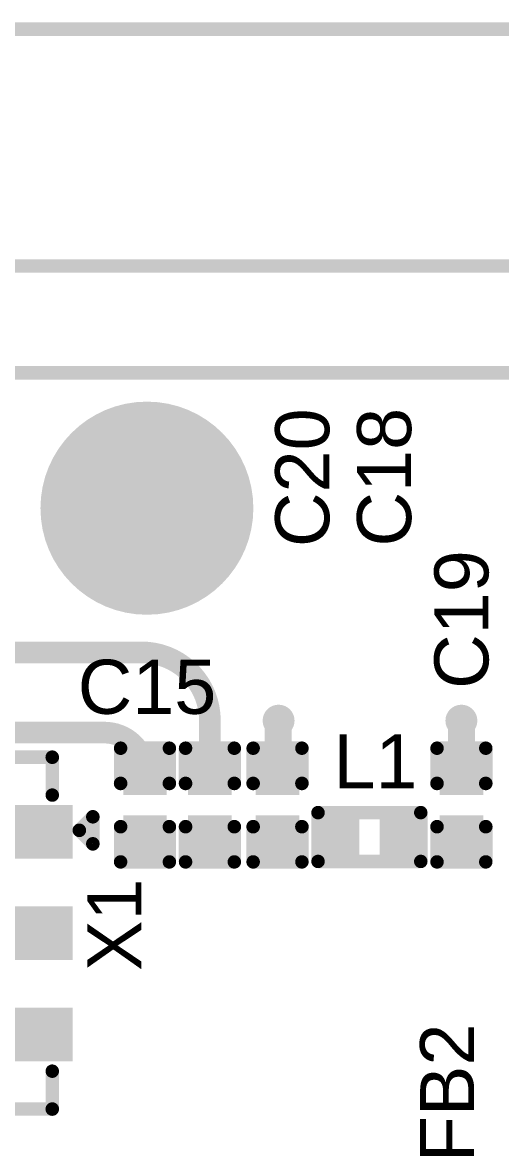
# Model space of a CAD drawing. Header units: inches. Extents: x 28 to 136, y 32 to 73.
# Drawn here: x 50.42 to 54.92, y 62.01 to 72.5 of the extents above; entities that cross this region are included whole.
import ezdxf

# ---------------------------------------------------------------- set-up
doc = ezdxf.new("R2010")
doc.units = ezdxf.units.IN
for name, color, linetype in [('Board Outline', 216, 'Continuous'), ('Bottom Layer', 5, 'Continuous'), ('Bottom Solder', 6, 'Continuous'), ('Pad Holes', 156, 'Continuous'), ('Top Layer', 1, 'Continuous'), ('Top Overlay', 2, 'Continuous'), ('Top Paste', 8, 'Continuous'), ('Top Solder', 216, 'Continuous'), ('Via Holes', 16, 'Continuous')]:
    doc.layers.add(name, color=color, linetype=linetype)
doc.styles.add('Arial', font='', dxfattribs={"height": 0.2})
doc.styles.get('Arial').set_extended_font_data('Arial')

# ---------------------------------------------------------------- blocks, each defined once
blk = doc.blocks.new('SMD3213_3P_4')
at = {"layer": 'Top Layer'}
for points in [[(-1.1, 0.8), (-0.8, 0.8), (-0.8, -0.8), (-1.1, -0.8)], [(-0.15, 0.8), (0.15, 0.8), (0.15, -0.8), (-0.15, -0.8)], [(0.8, 0.8), (1.1, 0.8), (1.1, -0.8), (0.8, -0.8)]]:
    blk.add_hatch(color=1, dxfattribs=at).paths.add_polyline_path(points)
at = {"layer": 'Top Paste'}
for points in [[(-1.1, 0.8), (-0.8, 0.8), (-0.8, -0.8), (-1.1, -0.8)], [(-0.15, 0.8), (0.15, 0.8), (0.15, -0.8), (-0.15, -0.8)], [(0.8, 0.8), (1.1, 0.8), (1.1, -0.8), (0.8, -0.8)]]:
    blk.add_hatch(color=8, dxfattribs=at).paths.add_polyline_path(points)
at = {"layer": 'Top Solder'}
for points in [[(-1.202, 0.902), (-0.698, 0.902), (-0.698, -0.902), (-1.202, -0.902)], [(-0.252, 0.902), (0.252, 0.902), (0.252, -0.902), (-0.252, -0.902)], [(0.698, 0.902), (1.202, 0.902), (1.202, -0.902), (0.698, -0.902)]]:
    blk.add_hatch(color=216, dxfattribs=at).paths.add_polyline_path(points)
at = {"layer": 'Top Overlay', "const_width": 0.127}
for points in [[(-0.965, 0.965), (-1.092, 1.092)], [(-0.838, 1.092), (-1.092, 1.092)], [(-0.965, 0.965), (-0.838, 1.092)], [(-1.651, -0.711), (-1.651, 0.711)], [(-1.295, 0.711), (-1.651, 0.711)], [(1.651, 0.711), (1.295, 0.711)], [(1.651, -0.711), (1.651, 0.711)], [(-1.295, -0.711), (-1.651, -0.711)], [(1.651, -0.711), (1.295, -0.711)]]:
    blk.add_lwpolyline(points, dxfattribs=at)
at = {"layer": 'Top Overlay', "const_width": 0.0635}
for points in [[(-1.124, 1.092, 1), (-1.06, 1.092, 1)], [(-1.124, 1.092, 1), (-1.06, 1.092, 1)], [(-0.87, 1.092, 1), (-0.806, 1.092, 1)], [(-0.87, 1.092, 1), (-0.806, 1.092, 1)], [(-0.997, 0.965, 1), (-0.933, 0.965, 1)], [(-0.997, 0.965, 1), (-0.933, 0.965, 1)], [(-1.683, 0.711, 1), (-1.619, 0.711, 1)], [(-1.683, 0.711, 1), (-1.619, 0.711, 1)], [(-1.327, 0.711, 1), (-1.264, 0.711, 1)], [(1.264, 0.711, 1), (1.327, 0.711, 1)], [(1.619, 0.711, 1), (1.683, 0.711, 1)], [(1.619, 0.711, 1), (1.683, 0.711, 1)], [(-1.683, -0.711, 1), (-1.619, -0.711, 1)], [(-1.683, -0.711, 1), (-1.619, -0.711, 1)], [(-1.327, -0.711, 1), (-1.264, -0.711, 1)], [(1.264, -0.711, 1), (1.327, -0.711, 1)], [(1.619, -0.711, 1), (1.683, -0.711, 1)], [(1.619, -0.711, 1), (1.683, -0.711, 1)]]:
    blk.add_lwpolyline(points, format="xyb", close=True, dxfattribs=at)
blk = doc.blocks.new('IND_0201_41')
at = {"layer": 'Top Layer'}
for points in [[(-0.4, 0.15), (-0.15, 0.15), (-0.15, -0.15), (-0.4, -0.15)], [(0.15, 0.15), (0.4, 0.15), (0.4, -0.15), (0.15, -0.15)]]:
    blk.add_hatch(color=1, dxfattribs=at).paths.add_polyline_path(points)
at = {"layer": 'Top Paste'}
for points in [[(-0.4, 0.15), (-0.15, 0.15), (-0.15, -0.15), (-0.4, -0.15)], [(0.15, 0.15), (0.4, 0.15), (0.4, -0.15), (0.15, -0.15)]]:
    blk.add_hatch(color=8, dxfattribs=at).paths.add_polyline_path(points)
at = {"layer": 'Top Solder'}
for points in [[(-0.455, 0.205), (-0.095, 0.205), (-0.095, -0.205), (-0.455, -0.205)], [(0.095, 0.205), (0.455, 0.205), (0.455, -0.205), (0.095, -0.205)]]:
    blk.add_hatch(color=216, dxfattribs=at).paths.add_polyline_path(points)
at = {"layer": 'Top Overlay', "const_width": 0.127}
for points in [[(-0.483, -0.229), (-0.483, 0.229)], [(-0.483, 0.229), (0.483, 0.229)], [(0.483, -0.229), (0.483, 0.229)], [(-0.483, -0.229), (0.483, -0.229)]]:
    blk.add_lwpolyline(points, dxfattribs=at)
at = {"layer": 'Top Overlay', "const_width": 0.0635}
for points in [[(-0.514, 0.229, 1), (-0.451, 0.229, 1)], [(-0.514, 0.229, 1), (-0.451, 0.229, 1)], [(0.451, 0.229, 1), (0.514, 0.229, 1)], [(0.451, 0.229, 1), (0.514, 0.229, 1)], [(-0.514, -0.229, 1), (-0.451, -0.229, 1)], [(-0.514, -0.229, 1), (-0.451, -0.229, 1)], [(0.451, -0.229, 1), (0.514, -0.229, 1)], [(0.451, -0.229, 1), (0.514, -0.229, 1)]]:
    blk.add_lwpolyline(points, format="xyb", close=True, dxfattribs=at)
blk = doc.blocks.new('CAP_0201_67')
at = {"layer": 'Top Layer'}
for points in [[(-0.45, 0.15), (-0.15, 0.15), (-0.15, -0.15), (-0.45, -0.15)], [(0.15, 0.15), (0.45, 0.15), (0.45, -0.15), (0.15, -0.15)]]:
    blk.add_hatch(color=1, dxfattribs=at).paths.add_polyline_path(points)
at = {"layer": 'Top Paste'}
for points in [[(-0.45, 0.15), (-0.15, 0.15), (-0.15, -0.15), (-0.45, -0.15)], [(0.15, 0.15), (0.45, 0.15), (0.45, -0.15), (0.15, -0.15)]]:
    blk.add_hatch(color=8, dxfattribs=at).paths.add_polyline_path(points)
at = {"layer": 'Top Solder'}
for points in [[(-0.505, 0.205), (-0.095, 0.205), (-0.095, -0.205), (-0.505, -0.205)], [(0.095, 0.205), (0.505, 0.205), (0.505, -0.205), (0.095, -0.205)]]:
    blk.add_hatch(color=216, dxfattribs=at).paths.add_polyline_path(points)
at = {"layer": 'Top Overlay', "const_width": 0.127}
for points in [[(-0.533, -0.229), (-0.533, 0.229)], [(-0.203, 0.229), (-0.533, 0.229)], [(0.533, 0.229), (0.203, 0.229)], [(0.533, -0.229), (0.533, 0.229)], [(-0.203, -0.229), (-0.533, -0.229)], [(0.533, -0.229), (0.203, -0.229)]]:
    blk.add_lwpolyline(points, dxfattribs=at)
at = {"layer": 'Top Overlay', "const_width": 0.0635}
for points in [[(-0.565, 0.229, 1), (-0.502, 0.229, 1)], [(-0.565, 0.229, 1), (-0.502, 0.229, 1)], [(-0.235, 0.229, 1), (-0.171, 0.229, 1)], [(0.171, 0.229, 1), (0.235, 0.229, 1)], [(0.502, 0.229, 1), (0.565, 0.229, 1)], [(0.502, 0.229, 1), (0.565, 0.229, 1)], [(-0.565, -0.229, 1), (-0.502, -0.229, 1)], [(-0.565, -0.229, 1), (-0.502, -0.229, 1)], [(-0.235, -0.229, 1), (-0.171, -0.229, 1)], [(0.171, -0.229, 1), (0.235, -0.229, 1)], [(0.502, -0.229, 1), (0.565, -0.229, 1)], [(0.502, -0.229, 1), (0.565, -0.229, 1)]]:
    blk.add_lwpolyline(points, format="xyb", close=True, dxfattribs=at)
blk = doc.blocks.new('CAP_0201_68')
at = {"layer": 'Top Layer'}
for points in [[(-0.45, 0.15), (-0.15, 0.15), (-0.15, -0.15), (-0.45, -0.15)], [(0.15, 0.15), (0.45, 0.15), (0.45, -0.15), (0.15, -0.15)]]:
    blk.add_hatch(color=1, dxfattribs=at).paths.add_polyline_path(points)
at = {"layer": 'Top Paste'}
for points in [[(-0.45, 0.15), (-0.15, 0.15), (-0.15, -0.15), (-0.45, -0.15)], [(0.15, 0.15), (0.45, 0.15), (0.45, -0.15), (0.15, -0.15)]]:
    blk.add_hatch(color=8, dxfattribs=at).paths.add_polyline_path(points)
at = {"layer": 'Top Solder'}
for points in [[(-0.505, 0.205), (-0.095, 0.205), (-0.095, -0.205), (-0.505, -0.205)], [(0.095, 0.205), (0.505, 0.205), (0.505, -0.205), (0.095, -0.205)]]:
    blk.add_hatch(color=216, dxfattribs=at).paths.add_polyline_path(points)
at = {"layer": 'Top Overlay', "const_width": 0.127}
for points in [[(-0.533, -0.229), (-0.533, 0.229)], [(-0.203, 0.229), (-0.533, 0.229)], [(0.533, 0.229), (0.203, 0.229)], [(0.533, -0.229), (0.533, 0.229)], [(-0.203, -0.229), (-0.533, -0.229)], [(0.533, -0.229), (0.203, -0.229)]]:
    blk.add_lwpolyline(points, dxfattribs=at)
at = {"layer": 'Top Overlay', "const_width": 0.0635}
for points in [[(-0.565, 0.229, 1), (-0.502, 0.229, 1)], [(-0.565, 0.229, 1), (-0.502, 0.229, 1)], [(-0.235, 0.229, 1), (-0.171, 0.229, 1)], [(0.171, 0.229, 1), (0.235, 0.229, 1)], [(0.502, 0.229, 1), (0.565, 0.229, 1)], [(0.502, 0.229, 1), (0.565, 0.229, 1)], [(-0.565, -0.229, 1), (-0.502, -0.229, 1)], [(-0.565, -0.229, 1), (-0.502, -0.229, 1)], [(-0.235, -0.229, 1), (-0.171, -0.229, 1)], [(0.171, -0.229, 1), (0.235, -0.229, 1)], [(0.502, -0.229, 1), (0.565, -0.229, 1)], [(0.502, -0.229, 1), (0.565, -0.229, 1)]]:
    blk.add_lwpolyline(points, format="xyb", close=True, dxfattribs=at)
blk = doc.blocks.new('CAP_0201_69')
at = {"layer": 'Top Layer'}
for points in [[(-0.45, 0.15), (-0.15, 0.15), (-0.15, -0.15), (-0.45, -0.15)], [(0.15, 0.15), (0.45, 0.15), (0.45, -0.15), (0.15, -0.15)]]:
    blk.add_hatch(color=1, dxfattribs=at).paths.add_polyline_path(points)
at = {"layer": 'Top Paste'}
for points in [[(-0.45, 0.15), (-0.15, 0.15), (-0.15, -0.15), (-0.45, -0.15)], [(0.15, 0.15), (0.45, 0.15), (0.45, -0.15), (0.15, -0.15)]]:
    blk.add_hatch(color=8, dxfattribs=at).paths.add_polyline_path(points)
at = {"layer": 'Top Solder'}
for points in [[(-0.505, 0.205), (-0.095, 0.205), (-0.095, -0.205), (-0.505, -0.205)], [(0.095, 0.205), (0.505, 0.205), (0.505, -0.205), (0.095, -0.205)]]:
    blk.add_hatch(color=216, dxfattribs=at).paths.add_polyline_path(points)
at = {"layer": 'Top Overlay', "const_width": 0.127}
for points in [[(-0.533, -0.229), (-0.533, 0.229)], [(-0.203, 0.229), (-0.533, 0.229)], [(0.533, 0.229), (0.203, 0.229)], [(0.533, -0.229), (0.533, 0.229)], [(-0.203, -0.229), (-0.533, -0.229)], [(0.533, -0.229), (0.203, -0.229)]]:
    blk.add_lwpolyline(points, dxfattribs=at)
at = {"layer": 'Top Overlay', "const_width": 0.0635}
for points in [[(-0.565, 0.229, 1), (-0.502, 0.229, 1)], [(-0.565, 0.229, 1), (-0.502, 0.229, 1)], [(-0.235, 0.229, 1), (-0.171, 0.229, 1)], [(0.171, 0.229, 1), (0.235, 0.229, 1)], [(0.502, 0.229, 1), (0.565, 0.229, 1)], [(0.502, 0.229, 1), (0.565, 0.229, 1)], [(-0.565, -0.229, 1), (-0.502, -0.229, 1)], [(-0.565, -0.229, 1), (-0.502, -0.229, 1)], [(-0.235, -0.229, 1), (-0.171, -0.229, 1)], [(0.171, -0.229, 1), (0.235, -0.229, 1)], [(0.502, -0.229, 1), (0.565, -0.229, 1)], [(0.502, -0.229, 1), (0.565, -0.229, 1)]]:
    blk.add_lwpolyline(points, format="xyb", close=True, dxfattribs=at)
blk = doc.blocks.new('CAP_0201_72')
at = {"layer": 'Top Layer'}
for points in [[(-0.45, 0.15), (-0.15, 0.15), (-0.15, -0.15), (-0.45, -0.15)], [(0.15, 0.15), (0.45, 0.15), (0.45, -0.15), (0.15, -0.15)]]:
    blk.add_hatch(color=1, dxfattribs=at).paths.add_polyline_path(points)
at = {"layer": 'Top Paste'}
for points in [[(-0.45, 0.15), (-0.15, 0.15), (-0.15, -0.15), (-0.45, -0.15)], [(0.15, 0.15), (0.45, 0.15), (0.45, -0.15), (0.15, -0.15)]]:
    blk.add_hatch(color=8, dxfattribs=at).paths.add_polyline_path(points)
at = {"layer": 'Top Solder'}
for points in [[(-0.505, 0.205), (-0.095, 0.205), (-0.095, -0.205), (-0.505, -0.205)], [(0.095, 0.205), (0.505, 0.205), (0.505, -0.205), (0.095, -0.205)]]:
    blk.add_hatch(color=216, dxfattribs=at).paths.add_polyline_path(points)
at = {"layer": 'Top Overlay', "const_width": 0.127}
for points in [[(-0.533, -0.229), (-0.533, 0.229)], [(-0.203, 0.229), (-0.533, 0.229)], [(0.533, 0.229), (0.203, 0.229)], [(0.533, -0.229), (0.533, 0.229)], [(-0.203, -0.229), (-0.533, -0.229)], [(0.533, -0.229), (0.203, -0.229)]]:
    blk.add_lwpolyline(points, dxfattribs=at)
at = {"layer": 'Top Overlay', "const_width": 0.0635}
for points in [[(-0.565, 0.229, 1), (-0.502, 0.229, 1)], [(-0.565, 0.229, 1), (-0.502, 0.229, 1)], [(-0.235, 0.229, 1), (-0.171, 0.229, 1)], [(0.171, 0.229, 1), (0.235, 0.229, 1)], [(0.502, 0.229, 1), (0.565, 0.229, 1)], [(0.502, 0.229, 1), (0.565, 0.229, 1)], [(-0.565, -0.229, 1), (-0.502, -0.229, 1)], [(-0.565, -0.229, 1), (-0.502, -0.229, 1)], [(-0.235, -0.229, 1), (-0.171, -0.229, 1)], [(0.171, -0.229, 1), (0.235, -0.229, 1)], [(0.502, -0.229, 1), (0.565, -0.229, 1)], [(0.502, -0.229, 1), (0.565, -0.229, 1)]]:
    blk.add_lwpolyline(points, format="xyb", close=True, dxfattribs=at)

msp = doc.modelspace()

# ---------------------------------------------------------------- hatches: boundary and pattern name
at = {"layer": 'Bottom Layer'}
h = msp.add_hatch(color=5, dxfattribs=at)
edge = h.paths.add_edge_path()
edge.add_arc((52.824, 65.951), 0.15, 0, 360)
h = msp.add_hatch(color=5, dxfattribs=at)
edge = h.paths.add_edge_path()
edge.add_arc((54.541, 65.951), 0.15, 0, 360)
at = {"layer": 'Bottom Solder'}
h = msp.add_hatch(color=6, dxfattribs=at)
edge = h.paths.add_edge_path()
edge.add_arc((51.587, 67.945), 0.102, 0, 360)
at = {"layer": 'Pad Holes'}
h = msp.add_hatch(color=7, dxfattribs=at)
edge = h.paths.add_edge_path()
edge.add_arc((51.587, 67.945), 1, 0, 360)
at = {"layer": 'Top Layer'}
h = msp.add_hatch(color=1, dxfattribs=at)
edge = h.paths.add_edge_path()
edge.add_arc((52.824, 65.951), 0.15, 0, 360)
h = msp.add_hatch(color=1, dxfattribs=at)
edge = h.paths.add_edge_path()
edge.add_arc((54.541, 65.951), 0.15, 0, 360)
at = {"layer": 'Top Solder'}
h = msp.add_hatch(color=216, dxfattribs=at)
edge = h.paths.add_edge_path()
edge.add_arc((51.587, 67.945), 0.102, 0, 360)
at = {"layer": 'Via Holes'}
h = msp.add_hatch(color=7, dxfattribs=at)
edge = h.paths.add_edge_path()
edge.add_arc((52.824, 65.951), 0.075, 0, 360)
h = msp.add_hatch(color=7, dxfattribs=at)
edge = h.paths.add_edge_path()
edge.add_arc((54.541, 65.951), 0.075, 0, 360)

# ---------------------------------------------------------------- linework, layer by layer
at = {"layer": 'Board Outline', "const_width": 0.127}
for points in [[(27.713, 72.441), (136.296, 72.441)], [(38.1, 69.215), (65.1, 69.215)]]:
    msp.add_lwpolyline(points, dxfattribs=at)
at = {"layer": 'Top Layer'}
for points, const_width in [([(45.688, 66.592), (51.538, 66.592)], 0.203), ([(52.179, 65.459), (52.179, 65.951)], 0.203), ([(52.819, 65.946), (52.824, 65.951)], 0.254), ([(52.819, 65.464), (52.819, 65.946)], 0.254), ([(54.541, 65.459), (54.541, 65.951)], 0.254), ([(46.272, 65.839), (51.189, 65.839)], 0.203), ([(52.814, 65.459), (52.819, 65.464)], 0.254), ([(51.569, 65.459), (51.572, 65.459)], 0.203)]:
    msp.add_lwpolyline(points, dxfattribs=dict(at, const_width=const_width))
for points, const_width in [([(51.487, 66.592, 1), (51.589, 66.592, 1)], 0.102), ([(51.487, 66.592, 1), (51.589, 66.592, 1)], 0.102), ([(52.128, 65.951, 1), (52.23, 65.951, 1)], 0.102), ([(52.128, 65.951, 1), (52.23, 65.951, 1)], 0.102), ([(52.755, 65.946, 1), (52.882, 65.946, 1)], 0.127), ([(52.755, 65.946, 1), (52.882, 65.946, 1)], 0.127), ([(52.76, 65.951, 1), (52.887, 65.951, 1)], 0.127), ([(54.477, 65.951, 1), (54.604, 65.951, 1)], 0.127), ([(51.138, 65.839, 1), (51.24, 65.839, 1)], 0.102), ([(51.138, 65.839, 1), (51.24, 65.839, 1)], 0.102), ([(52.755, 65.464, 1), (52.882, 65.464, 1)], 0.127), ([(52.755, 65.464, 1), (52.882, 65.464, 1)], 0.127), ([(51.518, 65.459, 1), (51.62, 65.459, 1)], 0.102), ([(51.518, 65.459, 1), (51.62, 65.459, 1)], 0.102), ([(51.521, 65.459, 1), (51.622, 65.459, 1)], 0.102), ([(52.128, 65.459, 1), (52.23, 65.459, 1)], 0.102), ([(52.75, 65.459, 1), (52.877, 65.459, 1)], 0.127), ([(54.477, 65.459, 1), (54.604, 65.459, 1)], 0.127)]:
    msp.add_lwpolyline(points, format="xyb", close=True, dxfattribs=dict(at, const_width=const_width))
at = {"layer": 'Top Layer', "const_width": 0.203}
for points in [[(51.538, 66.592, -0.414214), (52.179, 65.951)], [(51.189, 65.839, -0.414214), (51.569, 65.459)]]:
    msp.add_lwpolyline(points, format="xyb", dxfattribs=at)
at = {"layer": 'Top Overlay', "const_width": 0.127}
msp.add_lwpolyline([(29.681, 70.218), (124.16, 70.218)], dxfattribs=at)

# ---------------------------------------------------------------- block references
at = {"rotation": 270}
for name, p in [('CAP_0201_72', (51.569, 65.159)), ('CAP_0201_67', (52.179, 65.159)), ('CAP_0201_69', (52.814, 65.159)), ('CAP_0201_68', (54.541, 65.159)), ('SMD3213_3P_4', (49.987, 63.957))]:
    msp.add_blockref(name, p, dxfattribs=at)
msp.add_blockref('IND_0201_41', (53.677, 64.859))

# ---------------------------------------------------------------- texts
at = {"layer": 'Top Overlay', "style": 'Arial'}
for s, p in [('C20', (53.3, 67.58)), ('C18', (54.069, 67.585)), ('C19', (54.795, 66.249)), ('X1', (51.535, 63.602)), ('FB2', (54.661, 61.807))]:
    msp.add_text(s, height=0.508, rotation=90, dxfattribs=at).set_placement(p)
for s, p in [('C15', (50.937, 66.015)), ('L1', (53.339, 65.316))]:
    msp.add_text(s, height=0.508, dxfattribs=at).set_placement(p)

doc.saveas('drawing.dxf')
